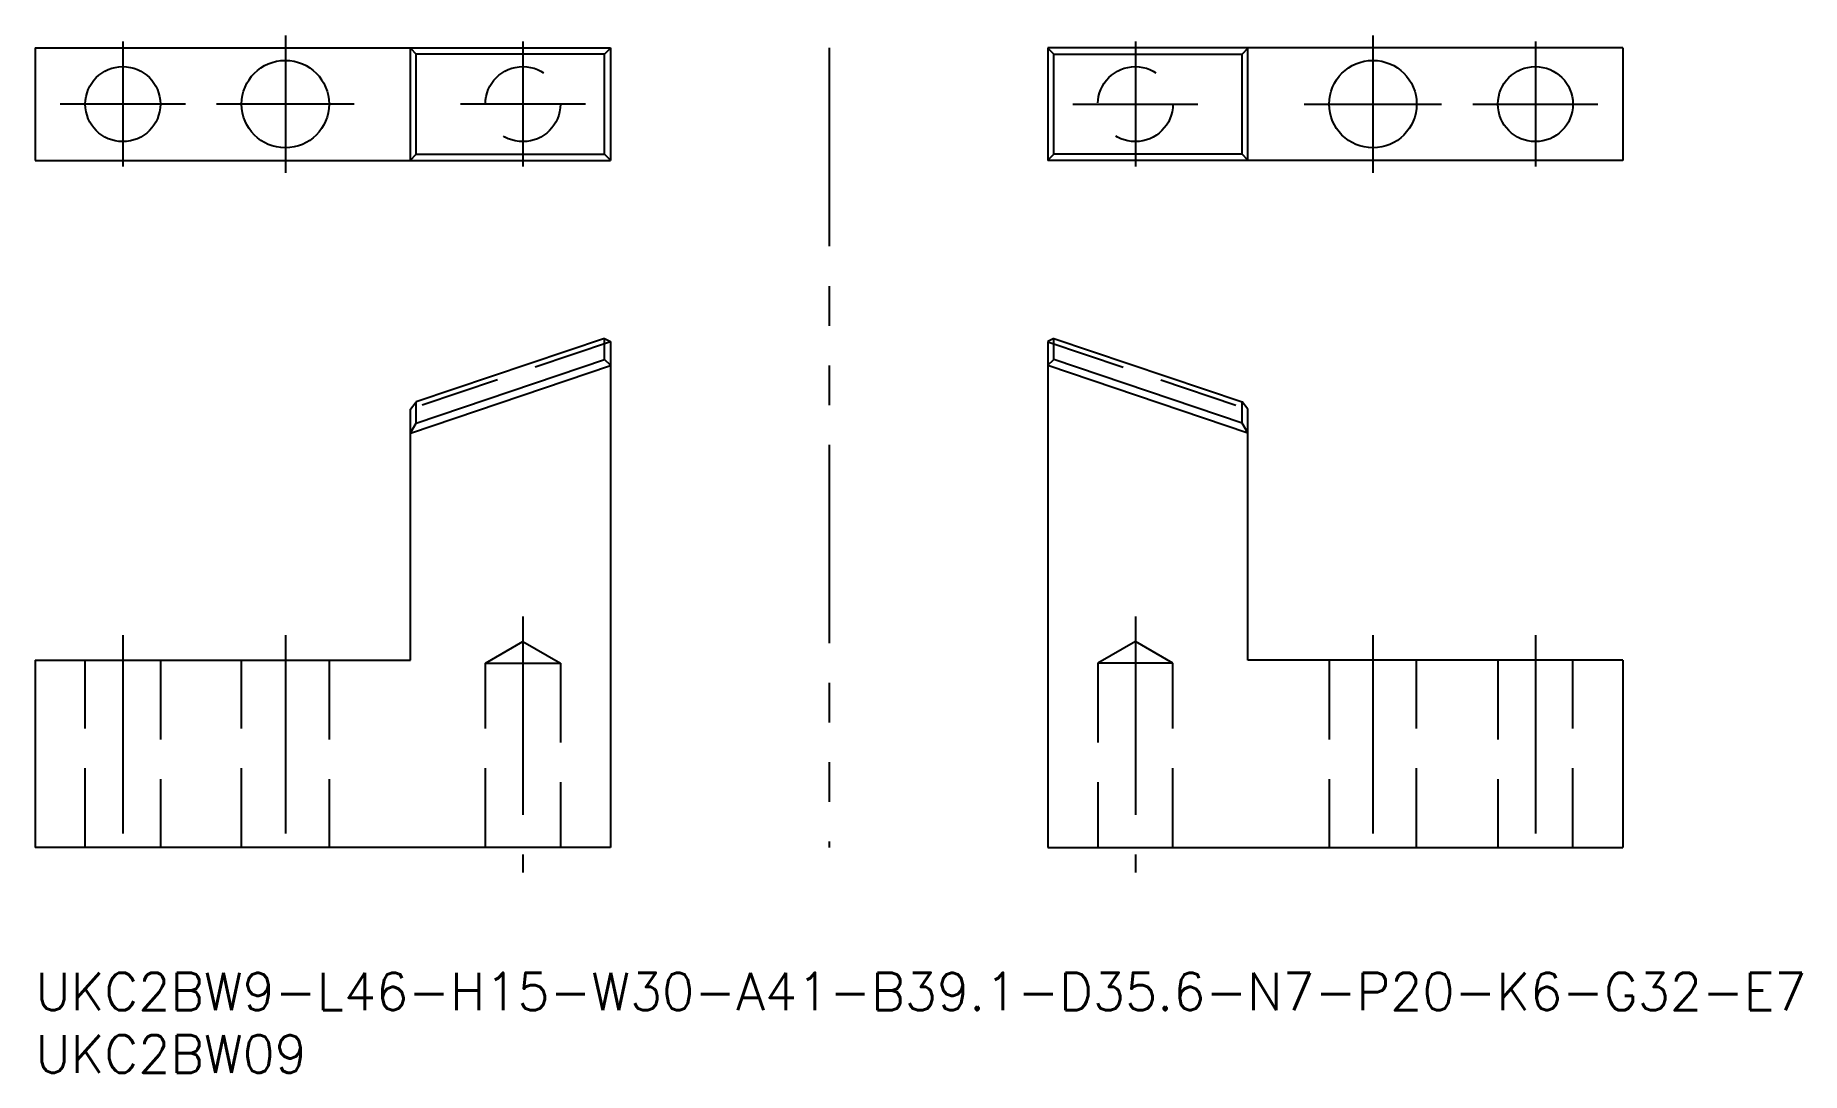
# Model space of a CAD drawing. Extents: x 0 to 141, y -8 to 75.
import ezdxf

# ---------------------------------------------------------------- set-up
doc = ezdxf.new("R2010")
doc.units = 0
doc.header["$LTSCALE"] = 0.5
for name, pattern in [('CENTER', [50.8, 31.75, -6.35, 6.35, -6.35]), ('DASHED', [19.05, 12.7, -6.35]), ('PHANTOM', [63.5, 31.75, -6.35, 6.35, -6.35, 6.35, -6.35])]:
    doc.linetypes.add(name, pattern=pattern)
for name, color, linetype in [('MSM_CENTER', 1, 'CENTER'), ('MSM_CONTINUOUS', 7, 'CONTINUOUS'), ('MSM_DASHED', 4, 'DASHED'), ('MSM_IMAGINARY', 6, 'PHANTOM'), ('MSM_PART_NUMBER', 7, 'CONTINUOUS')]:
    doc.layers.add(name, color=color, linetype=linetype)
doc.styles.get("Standard").update_dxf_attribs({"font": 'txt.shx', "height": 1, "bigfont": 'bigfont.shx'})

# ---------------------------------------------------------------- blocks, each defined once
blk = doc.blocks.new('*U44')
at = {"layer": 'MSM_PART_NUMBER'}
blk.add_text('UKC2BW9-L46-H15-W30-A41-B39.1-D35.6-N7-P20-K6-G32-E7', height=3, dxfattribs=at).set_placement((0, -3))
blk = doc.blocks.new('*U45')
at = {"layer": 'MSM_PART_NUMBER'}
blk.add_text('UKC2BW09', height=3, dxfattribs=at).set_placement((0, -8))

msp = doc.modelspace()

# ---------------------------------------------------------------- linework, layer by layer
at = {"layer": 'MSM_CENTER'}
for p, q in [((20, 74.98), (20, 63.98)), ((107, 74.98), (107, 63.98)), ((7, 74.48), (7, 64.48)), ((39, 74.48), (39, 64.48)), ((88, 74.48), (88, 64.48)), ((120, 74.48), (120, 64.48)), ((12, 69.48), (2, 69.48)), ((25.5, 69.48), (14.5, 69.48)), ((44, 69.48), (34, 69.48)), ((83, 69.48), (93, 69.48)), ((101.5, 69.48), (112.5, 69.48)), ((115, 69.48), (125, 69.48)), ((39, 28.5), (39, 8)), ((88, 28.5), (88, 8)), ((7, 27), (7, 8)), ((20, 27), (20, 8)), ((107, 27), (107, 8)), ((120, 27), (120, 8))]:
    msp.add_line(p, q, dxfattribs=at)
at = {"layer": 'MSM_CONTINUOUS'}
for p, q in [((0, 73.98), (46, 73.98)), ((0, 73.98), (0, 64.98)), ((30, 64.98), (30, 73.98)), ((30, 73.97), (30.47, 73.49)), ((30.47, 65.47), (30.47, 73.49)), ((45.53, 73.49), (30.47, 73.49)), ((45.53, 73.49), (46, 73.97)), ((45.53, 65.47), (45.53, 73.49)), ((46, 73.98), (46, 64.98)), ((127, 73.98), (81, 73.98)), ((81, 73.98), (81, 64.98)), ((81.47, 73.49), (81, 73.97)), ((81.47, 65.47), (81.47, 73.49)), ((81.47, 73.49), (96.53, 73.49)), ((97, 73.97), (96.53, 73.49)), ((96.53, 65.47), (96.53, 73.49)), ((97, 64.98), (97, 73.98)), ((127, 73.98), (127, 64.98)), ((30, 65), (30.47, 65.47)), ((30.47, 65.47), (45.53, 65.47)), ((46, 65), (45.53, 65.47)), ((81, 65), (81.47, 65.47)), ((96.53, 65.47), (81.47, 65.47)), ((97, 65), (96.53, 65.47)), ((0, 64.98), (46, 64.98)), ((127, 64.98), (81, 64.98)), ((45.53, 50.74), (30.47, 45.66)), ((45.53, 49.04), (45.53, 50.74)), ((45.53, 50.74), (46, 50.49)), ((46, 50.49), (46, 10)), ((81.47, 50.74), (81, 50.49)), ((81, 50.49), (81, 10)), ((81.47, 50.74), (96.53, 45.66)), ((81.47, 49.04), (81.47, 50.74)), ((30, 43.17), (46, 48.57)), ((30.47, 43.96), (45.53, 49.04)), ((46, 48.59), (45.53, 49.04)), ((81, 48.59), (81.47, 49.04)), ((97, 43.17), (81, 48.57)), ((96.53, 43.96), (81.47, 49.04)), ((30, 45.09), (30.47, 45.66)), ((30.47, 43.96), (30.47, 45.66)), ((97, 45.09), (96.53, 45.66)), ((96.53, 43.96), (96.53, 45.66)), ((30, 25), (30, 45.09)), ((30, 43.19), (30.47, 43.96)), ((97, 43.19), (96.53, 43.96)), ((97, 25), (97, 45.09)), ((0, 25), (30, 25)), ((0, 25), (0, 10)), ((127, 25), (97, 25)), ((127, 25), (127, 10)), ((46, 10), (0, 10)), ((81, 10), (127, 10))]:
    msp.add_line(p, q, dxfattribs=at)
for centre, radius in [((7, 69.48), 3), ((20, 69.48), 3.5), ((107, 69.48), 3.5), ((120, 69.48), 3)]:
    msp.add_circle(centre, radius, dxfattribs=at)
at = {"layer": 'MSM_DASHED'}
for p, q in [((46, 50.47), (30, 45.07)), ((81, 50.47), (97, 45.07)), ((36, 24.77), (39, 26.5)), ((39, 26.5), (42, 24.77)), ((88, 26.5), (85, 24.77)), ((91, 24.77), (88, 26.5)), ((4, 10), (4, 25)), ((10, 25), (10, 10)), ((16.5, 10), (16.5, 25)), ((23.5, 25), (23.5, 10)), ((36, 10), (36, 24.77)), ((36, 24.77), (42, 24.77)), ((42, 24.77), (42, 10)), ((85, 24.77), (85, 10)), ((91, 24.77), (85, 24.77)), ((91, 10), (91, 24.77)), ((103.5, 25), (103.5, 10)), ((110.5, 10), (110.5, 25)), ((117, 25), (117, 10)), ((123, 10), (123, 25))]:
    msp.add_line(p, q, dxfattribs=at)
for centre in [(39, 69.48), (88, 69.48)]:
    msp.add_circle(centre, 3, dxfattribs=at)
at = {"layer": 'MSM_IMAGINARY'}
msp.add_line((63.5, 73.98), (63.5, 10), dxfattribs=at)

# ---------------------------------------------------------------- block references
at = {"layer": 'MSM_CONTINUOUS'}
for name in ['*U44', '*U45']:
    msp.add_blockref(name, (0, 0), dxfattribs=at)

doc.saveas('drawing.dxf')
